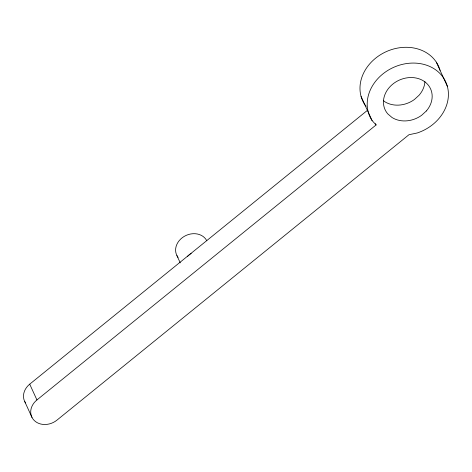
<?xml version="1.0" encoding="UTF-8"?>
<svg xmlns="http://www.w3.org/2000/svg" width="472" height="472" viewBox="0 0 472 472"><rect width="100%" height="100%" fill="white"/><g stroke="black" fill="none" stroke-linecap="round" stroke-linejoin="round"><path stroke-width="0.71" d="M25.523 402.917A16.679 13.959 -24.6 0 1 29.712 384.167L367.717 110.106M376.09 124.956L372.089 120.566A41.707 34.898 -24.6 0 1 391.677 68.275A41.707 34.898 -24.6 0 1 446.341 83.308A41.707 34.898 -24.6 0 1 417.224 132.974L408.964 134.721L56.964 420.127A16.679 13.959 -24.6 0 1 34.161 420.41A16.679 13.959 -24.6 0 1 36.934 399.949L376.09 124.956L375.488 123.64M383.695 100.784L384.78 101.716A25.022 20.939 -24.6 0 0 414.404 99.509L419.13 95.185A25.022 20.939 -24.6 0 0 424.918 81.644M366.201 106.247L364.868 104.784A41.707 34.898 -24.6 0 1 386.096 51.714A41.707 34.898 -24.6 0 1 440.087 70.416M436.299 62.133L447.308 86.199M361.086 96.495L372.089 120.566M176.894 255.547L180.239 262.857M29.712 384.167L36.934 399.949M24.78 401.66L32.002 417.443M187.36 256.62A16.679 13.959 -24.6 0 1 191.184 253.399M178.074 257.405A16.679 13.959 -24.6 0 1 184.322 236.336A16.679 13.959 -24.6 0 1 206.783 240.738M426.352 110.967L421.632 115.292A25.022 20.939 -24.6 0 1 392.008 117.498L387.742 113.84A25.022 20.939 -24.6 0 1 392.291 84.517A25.022 20.939 -24.6 0 1 425.166 82.069A25.022 20.939 -24.6 0 1 426.352 110.967"/></g></svg>
